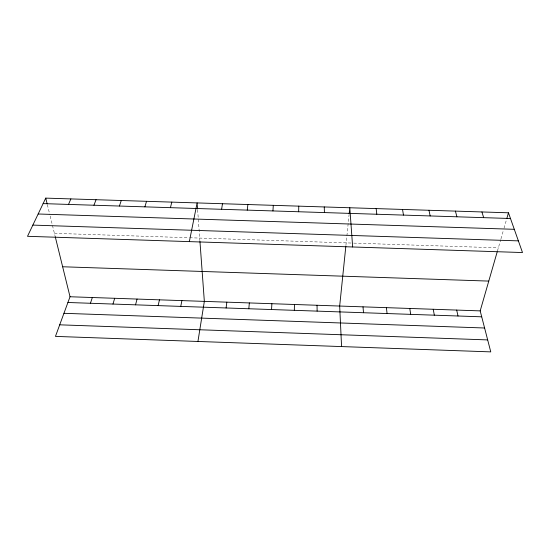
<?xml version="1.0" encoding="UTF-8"?>
<svg xmlns="http://www.w3.org/2000/svg" width="550" height="550" viewBox="0 0 550 550"><rect width="100%" height="100%" fill="white"/><g stroke="black" fill="none" stroke-linecap="round" stroke-linejoin="round"><path stroke-width="0.41" stroke-dasharray="2.75 2.06" d="M345.916 245.424L349.092 214.589M497.427 251.075L500.713 239.676M500.954 238.858L503.305 230.684M504.013 228.243L506.591 219.299M54.409 233.331L188.808 237.724M189.647 237.751L352.921 243.093M353.76 243.121L498.362 247.844M47.348 204.655L49.761 214.452M50.167 216.088L55.014 235.771M197.622 209.756L199.891 240.639"/><path stroke-width="0.82" d="M298.657 211.757L298.76 206.14M294.326 310.331L294.449 304.487M271.556 309.547L271.879 303.71M272.938 210.932L273.295 205.336M248.813 308.756L249.343 302.933M345.833 246.269L339.673 306.048L341.571 346.576M349.181 213.73L349.793 207.762L352.66 246.978M247.259 210.114L247.871 204.524M226.098 307.972L226.827 302.156M221.616 209.296L222.475 203.72M197.938 341.461L204.346 301.386L199.952 241.484M180.764 306.398L181.885 300.609M189.344 241.615L197.12 202.916L197.56 208.897M158.132 305.614L159.459 299.839M170.431 207.666L171.806 202.118M135.541 304.837L137.06 299.062M55.213 236.583L70.029 296.752L55.454 336.394L490.765 351.883L480.184 310.887L497.193 251.886M506.825 218.488L508.468 212.795L45.739 198.117L27.5 236.308L522.5 252.546L508.468 212.795M144.897 206.855L146.52 201.314M112.97 304.054L114.689 298.293M90.427 303.27L92.345 297.522M119.398 206.044L121.275 200.516M93.933 205.232L96.058 199.712M68.509 204.421L70.881 198.914M43.12 203.61L510.482 218.508M38.156 213.991L514.298 229.309M32.856 225.101L518.382 240.873M62.645 266.764L488.771 281.091M70.029 296.752L480.184 310.887M67.918 302.493L481.717 316.821M63.944 313.308L484.598 327.999M59.709 324.823L487.678 339.914M481.924 211.949L483.67 217.649M455.421 211.111L456.899 216.796M45.739 198.117L47.149 203.837M456.686 310.076L458.013 316.002M428.959 210.272L430.169 215.944M433.228 309.272L434.335 315.178M402.531 209.433L403.473 215.091M409.791 308.461L410.692 314.359M376.145 208.594L376.819 214.246M386.389 307.656L387.083 313.541M363.014 306.852L363.502 312.73M324.259 206.951L324.418 212.575M317.048 305.271L317.123 311.121"/></g></svg>
